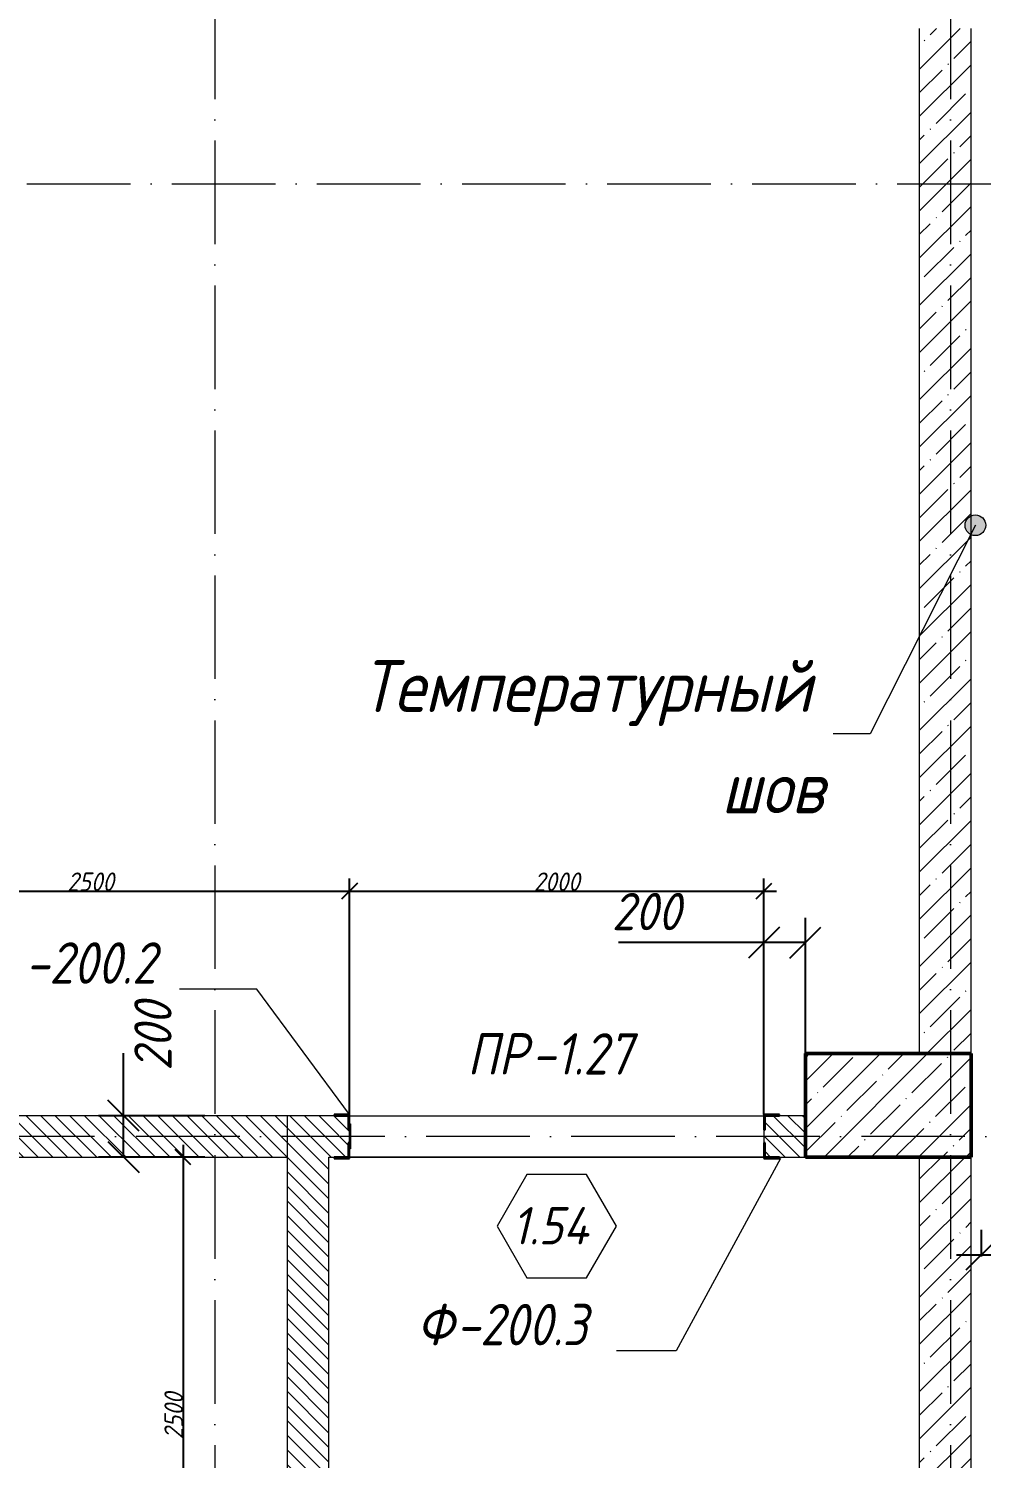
# Model space of a CAD drawing. Header units: millimetres. Extents: x -356862 to 418287, y 0 to 839748.
# Drawn here: x -104850 to -100251, y 613143 to 620048 of the extents above; entities that cross this region are included whole.
import ezdxf

# ---------------------------------------------------------------- set-up
doc = ezdxf.new("R2010")
doc.units = ezdxf.units.MM
doc.linetypes.add('50_200_ШТРИХ_1Т_ш5_п1_п1_', pattern=[700, 500, -100, 0, -100])
for name, color, linetype, lineweight in [('A-____-____-DIMS', 7, 'Continuous', 9), ('A-DOOR-____-IDEN', 7, 'Continuous', 9), ('A-DOOR-____-OTLN', 7, 'Continuous', 9), ('A-FLOR-____-OTLN', 7, 'Continuous', 9), ('A-GENM-____-IDEN', 7, 'Continuous', 9), ('A-GENM-____-MCUT', 7, 'Continuous', 25), ('A-GENM-____-OTLN', 7, 'Continuous', 9), ('A-GENM-____-OTLN-1', 7, 'Continuous', 25), ('A-WALL-____-MCUT-3', 7, 'Continuous', 9), ('G-____-____-TEXT', 7, 'Continuous', 9), ('S-COLS-____-MCUT', 7, 'Continuous', 50), ('S-COLS-____-OTLN', 7, 'Continuous', 9), ('S-GRID-____-OTLN-1', 7, '50_200_ШТРИХ_1Т_ш5_п1_п1_', 9)]:
    doc.layers.add(name, color=color, linetype=linetype, lineweight=lineweight)
for name, color, linetype, lineweight, true_color in [('A-DOOR-____-OTLN-1', 7, 'Continuous', 9, 0xffffff), ('A-WALL-____-MCUT-4', 7, 'Continuous', 13, 0x000000), ('A-WALL-____-PATT-2', 7, 'Continuous', 9, 0x787878), ('A-WALL-____-PATT-3', 9, 'Continuous', 9, 0x808080), ('I-WALL-____-OTLN-1', 7, 'Continuous', 9, 0x000000)]:
    doc.layers.add(name, color=color, linetype=linetype, lineweight=lineweight, true_color=true_color)
doc.styles.add('ISOCPEUR_I_10', font='isocpeui.ttf', dxfattribs={"width": 0.9, "height": 180})
doc.styles.add('ISOCPEUR_I_12', font='isocpeui.ttf', dxfattribs={"width": 0.9, "height": 180})
doc.styles.add('ISOCPEUR_I_14', font='isocpeui.ttf', dxfattribs={"width": 0.9, "height": 180})
doc.styles.add('ISOCPEUR_I_2', font='isocpeui.ttf', dxfattribs={"width": 0.85, "height": 2.3})
doc.styles.add('ISOCPEUR_I_7', font='isocpeui.ttf', dxfattribs={"width": 0.9, "height": 90})
doc.dimstyles.new('ISO-1_8_0_9К_СРЕДНИЙ_Кладочные_2', dxfattribs={"dimscale": 304.8, "dimtxt": 89.638306, "dimasz": 0.246063, "dimexe": 0.19685, "dimexo": 0, "dimgap": 0, "dimtad": 1, "dimdec": 3, "dimrnd": 0.001, "dimdsep": 46, "dimtxsty": 'ISOCPEUR_I_7', "dimblk1": 'OBLIQUE', "dimblk2": 'OBLIQUE', "dimsah": 1, "dimcen": 0.09, "dimdle": 0.19685, "dimazin": 0, "dimtfac": 1, "dimtdec": 4, "dimtix": 1, "dimtmove": 1, "dimatfit": 3, "dimfxl": 1, "dimtvp": 1, "dimtolj": 1, "dimtzin": 0, "dimarcsym": 2})
doc.dimstyles.new('ISO-1_8_0_9К_СРЕДНИЙ_Кладочные_3', dxfattribs={"dimscale": 304.8, "dimtxt": 179.276612, "dimasz": 0.492126, "dimexe": 0.393701, "dimexo": 0, "dimgap": 0, "dimtad": 1, "dimdec": 3, "dimrnd": 0.001, "dimdsep": 46, "dimtxsty": 'ISOCPEUR_I_10', "dimblk1": 'OBLIQUE', "dimblk2": 'OBLIQUE', "dimsah": 1, "dimcen": 0.09, "dimdle": 0.393701, "dimazin": 0, "dimtfac": 1, "dimtdec": 4, "dimtix": 1, "dimtmove": 0, "dimatfit": 3, "dimfxl": 1, "dimtvp": 1, "dimtolj": 1, "dimtzin": 0, "dimarcsym": 2})
pattern_1 = [(135, (-175000.736, 544716.51), (-35.35534, -35.35534), [])]
pattern_2 = [(45, (-175000.74, 544716.51), (-114.04925, 114.04925), []), (45, (-174886.69, 544716.51), (-114.04925, 114.04925), [201.612, -40.322, 3.353, -36.97])]

# ---------------------------------------------------------------- blocks, each defined once
blk = doc.blocks.new('Проем_Дверь_Прямоугольный - 2000х2100h_дверные проемы-35110903-АР1_Кладочный план 1 этажа в осях 1-64_Ю-ЯЯ')
at = {"layer": 'A-DOOR-____-OTLN-1'}
for p, q in [((1000, 100), (-1000, 100)), ((1000, -100), (-1000, -100))]:
    blk.add_line(p, q, dxfattribs=at)
blk = doc.blocks.new('BSC_Колонна _Прямоугольная - 500х800-V112-АР1_Кладочный план 1 этажа в осях 1-64_Ю-ЯЯ')
at = {"layer": 'S-COLS-____-OTLN'}
h = blk.add_hatch(dxfattribs=at)
h.set_pattern_fill('FP_116', color=256, style=0, pattern_type=2)
h.set_pattern_definition([(315, (-70131.04, 74300), (114.04925, 114.04925), []), (315, (-70131.04, 74185.95), (114.04925, 114.04925), [201.613, -40.323, 3.353, -36.97])])
h.paths.add_polyline_path([(-250, -400), (250, -400), (250, 400), (-250, 400), (-250, 81)], flags=0)
at = {"layer": 'S-COLS-____-MCUT'}
for p, q in [((250, 400), (-250, 400)), ((-250, 400), (-250, -400)), ((250, -400), (250, 400)), ((-250, -400), (250, -400))]:
    blk.add_line(p, q, dxfattribs=at)
blk = doc.blocks.new('Фахверк_СКБ_Уголок - 200_3600-28062453-АР1_Кладочный план 1 этажа в осях 1-64_Ю-ЯЯ')
at = {"layer": 'A-GENM-____-MCUT'}
for p, q in [((200, 156), (125, 156)), ((125, 156), (125, 81)), ((131, 81), (131, 150)), ((131, 150), (200, 150)), ((200, 150), (200, 156)), ((125, 81), (131, 81)), ((131, 19), (125, 19)), ((125, 19), (125, -56)), ((131, -50), (131, 19)), ((125, -56), (200, -56)), ((200, -50), (131, -50)), ((200, -56), (200, -50))]:
    blk.add_line(p, q, dxfattribs=at)
blk = doc.blocks.new('154_Стойка_СКБ_Уголок - СМ-2230_200-28216496-АР1_Кладочный план 1 этажа в осях 1-64_Ю-ЯЯ')
at = {"layer": 'A-GENM-____-MCUT'}
for p, q in [((125, 156), (125, 81)), ((200, 156), (125, 156)), ((131, 81), (131, 150)), ((131, 150), (200, 150)), ((200, 150), (200, 156)), ((125, 81), (131, 81)), ((131, 19), (125, 19)), ((125, 19), (125, -56)), ((131, -50), (131, 19)), ((125, -56), (200, -56)), ((200, -50), (131, -50)), ((200, -56), (200, -50))]:
    blk.add_line(p, q, dxfattribs=at)
blk = doc.blocks.new('Стойка_Влож_Полоса боковая - Полоса-28213942-АР1_Кладочный план 1 этажа в осях 1-64_Ю-ЯЯ')
at = {"layer": 'A-GENM-____-OTLN'}
for p, q in [((-5, 60), (0, 60)), ((-5, -60), (-5, 60)), ((0, 31), (0, -31)), ((0, -60), (-5, -60))]:
    blk.add_line(p, q, dxfattribs=at)
blk = doc.blocks.new('Марка проема - марка проема-27336095-АР1_Кладочный план 1 этажа в осях 1-64_Ю-ЯЯ')
at = {"layer": 'A-DOOR-____-IDEN'}
for p, q in [((-1.439, 0.159), (-2.877, -2.333)), ((1.439, 0.159), (-1.439, 0.159)), ((2.877, -2.333), (1.439, 0.159)), ((-2.877, -2.333), (-1.439, -4.825)), ((1.439, -4.825), (2.877, -2.333)), ((-1.439, -4.825), (1.439, -4.825))]:
    blk.add_line(p, q, dxfattribs=at)
blk = doc.blocks.new('_Oblique')
at = {"color": 0, "linetype": 'ByBlock', "lineweight": -2}
blk.add_line((-0.5, -0.5), (0.5, 0.5), dxfattribs=at)
blk = doc.blocks.new('*D12107')
at = {"layer": 'A-____-____-DIMS', "color": 0, "lineweight": -2, "transparency": 16777216}
for p, q in [((-105800.7, 614797.6), (-105800.7, 615942.3)), ((-103300.7, 614803.6), (-103300.7, 615942.3)), ((-105860.7, 615882.3), (-103240.7, 615882.3))]:
    blk.add_line(p, q, dxfattribs=at)
at = {"layer": 'Defpoints', "color": 0, "transparency": 16777216}
for p in [(-103300.7, 615882.3), (-105800.7, 614797.6), (-103300.7, 614803.6)]:
    blk.add_point(p, dxfattribs=at)
at = {"layer": 'A-____-____-DIMS', "color": 0, "lineweight": -2, "transparency": 16777216, "xscale": 75, "yscale": 75, "zscale": 75, "rotation": 180}
blk.add_blockref('_Oblique', (-105800.7, 615882.3), dxfattribs=at)
at = {"layer": 'A-____-____-DIMS', "color": 0, "lineweight": -2, "transparency": 16777216, "xscale": 75, "yscale": 75, "zscale": 75}
blk.add_blockref('_Oblique', (-103300.7, 615882.3), dxfattribs=at)
at = {"layer": 'A-____-____-DIMS', "color": 0, "transparency": 16777216, "insert": (-104550.7, 615927.3), "char_height": 90, "width": 546.104, "attachment_point": 5, "style": 'ISOCPEUR_I_7'}
blk.add_mtext('\\A1;2500', dxfattribs=at)
blk = doc.blocks.new('*D12108')
at = {"layer": 'A-____-____-DIMS', "color": 0, "lineweight": -2, "transparency": 16777216}
for p, q in [((-103300.7, 614803.6), (-103300.7, 615942.3)), ((-101300.7, 614803.6), (-101300.7, 615942.3)), ((-103360.7, 615882.3), (-101240.7, 615882.3))]:
    blk.add_line(p, q, dxfattribs=at)
at = {"layer": 'Defpoints', "color": 0, "transparency": 16777216}
for p in [(-101300.7, 615882.3), (-103300.7, 614803.6), (-101300.7, 614803.6)]:
    blk.add_point(p, dxfattribs=at)
at = {"layer": 'A-____-____-DIMS', "color": 0, "lineweight": -2, "transparency": 16777216, "xscale": 75, "yscale": 75, "zscale": 75, "rotation": 180}
blk.add_blockref('_Oblique', (-103300.7, 615882.3), dxfattribs=at)
at = {"layer": 'A-____-____-DIMS', "color": 0, "lineweight": -2, "transparency": 16777216, "xscale": 75, "yscale": 75, "zscale": 75}
blk.add_blockref('_Oblique', (-101300.7, 615882.3), dxfattribs=at)
at = {"layer": 'A-____-____-DIMS', "color": 0, "transparency": 16777216, "insert": (-102300.7, 615927.3), "char_height": 90, "width": 546.104, "attachment_point": 5, "style": 'ISOCPEUR_I_7'}
blk.add_mtext('\\A1;2000', dxfattribs=at)
blk = doc.blocks.new('*D12109')
at = {"layer": 'A-____-____-DIMS', "color": 0, "lineweight": -2, "transparency": 16777216}
for p, q in [((-101300.7, 614803.6), (-101300.7, 615753.5)), ((-101100.7, 614797.6), (-101100.7, 615753.5)), ((-101300.7, 615633.5), (-102002.2, 615633.5)), ((-101100.7, 615633.5), (-101420.7, 615633.5))]:
    blk.add_line(p, q, dxfattribs=at)
at = {"layer": 'Defpoints', "color": 0, "transparency": 16777216}
for p in [(-101100.7, 615633.5), (-101300.7, 614803.6), (-101100.7, 614797.6)]:
    blk.add_point(p, dxfattribs=at)
at = {"layer": 'A-____-____-DIMS', "color": 0, "lineweight": -2, "transparency": 16777216, "xscale": 150, "yscale": 150, "zscale": 150, "rotation": 180}
blk.add_blockref('_Oblique', (-101300.7, 615633.5), dxfattribs=at)
at = {"layer": 'A-____-____-DIMS', "color": 0, "lineweight": -2, "transparency": 16777216, "xscale": 150, "yscale": 150, "zscale": 150}
blk.add_blockref('_Oblique', (-101100.7, 615633.5), dxfattribs=at)
at = {"layer": 'A-____-____-DIMS', "color": 0, "transparency": 16777216, "insert": (-102035, 615873.5), "char_height": 180, "width": 409.578, "attachment_point": 1, "line_spacing_factor": 1.149209, "style": 'ISOCPEUR_I_10'}
blk.add_mtext('\\A1;200', dxfattribs=at)
blk = doc.blocks.new('*D12462')
at = {"layer": 'A-____-____-DIMS', "color": 0, "lineweight": -2, "transparency": 16777216}
for p, q in [((-104391.9, 614797.6), (-104391.9, 615099.7)), ((-104391.9, 614597.6), (-104391.9, 614917.6)), ((-103998.6, 614797.6), (-104511.9, 614797.6)), ((-103998.6, 614597.6), (-104511.9, 614597.6))]:
    blk.add_line(p, q, dxfattribs=at)
at = {"layer": 'Defpoints', "color": 0, "transparency": 16777216}
for p in [(-103998.6, 614797.6), (-104391.9, 614597.6), (-103998.6, 614597.6)]:
    blk.add_point(p, dxfattribs=at)
at = {"layer": 'A-____-____-DIMS', "color": 0, "lineweight": -2, "transparency": 16777216, "xscale": 150, "yscale": 150, "zscale": 150}
for p, rotation in [((-104391.9, 614797.6), 90), ((-104391.9, 614597.6), 270)]:
    blk.add_blockref('_Oblique', p, dxfattribs=dict(at, rotation=rotation))
at = {"layer": 'A-____-____-DIMS', "color": 0, "transparency": 16777216, "insert": (-104339.8, 615014.9), "char_height": 180, "width": 409.578, "attachment_point": 1, "rotation": 90, "line_spacing_factor": 1.149209, "style": 'ISOCPEUR_I_10'}
blk.add_mtext('\\A1;200', dxfattribs=at)
blk = doc.blocks.new('*D12463')
at = {"layer": 'A-____-____-DIMS', "color": 0, "lineweight": -2, "transparency": 16777216}
for p, q in [((-104104.6, 614657.6), (-104104.6, 612037.6)), ((-103998.6, 614597.6), (-104164.6, 614597.6)), ((-103998.6, 612097.6), (-104164.6, 612097.6))]:
    blk.add_line(p, q, dxfattribs=at)
at = {"layer": 'Defpoints', "color": 0, "transparency": 16777216}
for p in [(-103998.6, 614597.6), (-104104.6, 612097.6), (-103998.6, 612097.6)]:
    blk.add_point(p, dxfattribs=at)
at = {"layer": 'A-____-____-DIMS', "color": 0, "lineweight": -2, "transparency": 16777216, "xscale": 75, "yscale": 75, "zscale": 75}
for p, rotation in [((-104104.6, 614597.6), 90), ((-104104.6, 612097.6), 270)]:
    blk.add_blockref('_Oblique', p, dxfattribs=dict(at, rotation=rotation))
at = {"layer": 'A-____-____-DIMS', "color": 0, "transparency": 16777216, "insert": (-104149.6, 613347.6), "char_height": 90, "width": 546.104, "attachment_point": 5, "rotation": 90, "style": 'ISOCPEUR_I_7'}
blk.add_mtext('\\A1;2500', dxfattribs=at)
blk = doc.blocks.new('*D12490')
at = {"layer": 'A-____-____-DIMS', "color": 0, "lineweight": -2, "transparency": 16777216}
for p, q in [((-100250.7, 614116.9), (-100250.7, 614246)), ((-100050.7, 614116.9), (-100050.7, 614246)), ((-100370.7, 614126), (-100050.7, 614126)), ((-100050.7, 614126), (-99556.6, 614126))]:
    blk.add_line(p, q, dxfattribs=at)
at = {"layer": 'Defpoints', "color": 0, "transparency": 16777216}
for p in [(-100250.7, 614116.9), (-100050.7, 614126), (-100050.7, 614116.9)]:
    blk.add_point(p, dxfattribs=at)
at = {"layer": 'A-____-____-DIMS', "color": 0, "lineweight": -2, "transparency": 16777216, "xscale": 150, "yscale": 150, "zscale": 150, "rotation": 180}
blk.add_blockref('_Oblique', (-100250.7, 614126), dxfattribs=at)
at = {"layer": 'A-____-____-DIMS', "color": 0, "lineweight": -2, "transparency": 16777216, "xscale": 150, "yscale": 150, "zscale": 150}
blk.add_blockref('_Oblique', (-100050.7, 614126), dxfattribs=at)
at = {"layer": 'A-____-____-DIMS', "color": 0, "transparency": 16777216, "insert": (-99933.5, 614366), "char_height": 180, "width": 409.578, "attachment_point": 1, "line_spacing_factor": 1.149209, "style": 'ISOCPEUR_I_10'}
blk.add_mtext('\\A1;200', dxfattribs=at)

msp = doc.modelspace()

# ---------------------------------------------------------------- hatches: boundary and pattern name
at = {"layer": 'A-WALL-____-PATT-2'}
h = msp.add_hatch(dxfattribs=at)
h.set_pattern_fill('FP_2', color=256, style=0, pattern_type=2)
h.set_pattern_definition(pattern_2)
h.paths.add_polyline_path([(-100550.7357, 615097.5526), (-100300.7357, 615097.5526), (-100300.7357, 620047.5526), (-100550.7357, 620047.5526), (-100550.7357, 618086.3204)], flags=0)
h = msp.add_hatch(dxfattribs=at)
h.set_pattern_fill('FP_2', color=256, style=0, pattern_type=2)
h.set_pattern_definition(pattern_2)
h.paths.add_polyline_path([(-100550.7357, 612397.5526), (-100300.7357, 612397.5526), (-100300.7357, 614597.5526), (-100550.7357, 614597.5526)], flags=0)
at = {"layer": 'A-WALL-____-PATT-3'}
h = msp.add_hatch(dxfattribs=at)
h.set_pattern_fill('FP_6', color=256, style=0, pattern_type=2)
h.set_pattern_definition(pattern_1)
h.paths.add_polyline_path([(-103600.7357, 614597.5526), (-103600.7357, 614797.5526), (-105800.7357, 614797.5526), (-105800.7357, 614597.5526), (-104316.7074, 614597.5526)], flags=0)
h = msp.add_hatch(dxfattribs=at)
h.set_pattern_fill('FP_6', color=256, style=0, pattern_type=2)
h.set_pattern_definition(pattern_1)
h.paths.add_polyline_path([(-103600.7357, 611897.5526), (-103400.7357, 611897.5526), (-103400.7357, 614797.5526), (-103600.7357, 614797.5526), (-103600.7357, 612097.5526)], flags=0)
h = msp.add_hatch(dxfattribs=at)
h.set_pattern_fill('FP_6', color=256, style=0, pattern_type=2)
h.set_pattern_definition(pattern_1)
h.paths.add_polyline_path([(-101100.7357, 614597.5526), (-101100.7357, 614797.5526), (-101294.7357, 614797.5526), (-101294.7357, 614728.5526), (-101300.7357, 614728.5526), (-101300.7357, 614666.5526), (-101294.7357, 614666.5526), (-101294.7357, 614597.5526), (-101225.7357, 614597.5526)], flags=0)
h.paths.add_polyline_path([(-103306.7357, 614597.5526), (-103306.7357, 614666.5526), (-103300.7357, 614666.5526), (-103300.7357, 614728.5526), (-103306.7357, 614728.5526), (-103306.7357, 614797.5526), (-103400.7357, 614797.5526), (-103400.7357, 614597.5526), (-103375.7357, 614597.5526)], flags=0)
at = {"layer": 'G-____-____-TEXT'}
h = msp.add_hatch(color=256, dxfattribs=at)
edge = h.paths.add_edge_path(flags=0)
edge.add_arc((-100280.2254, 617648.8515), 50, 0, 360)

# ---------------------------------------------------------------- linework, layer by layer
at = {"layer": 'A-FLOR-____-OTLN'}
for p, q in [((-101300.7357, 614597.5526), (-103300.7357, 614597.5526)), ((-103300.7357, 614597.5526), (-101300.7357, 614597.5526))]:
    msp.add_line(p, q, dxfattribs=at)
at = {"layer": 'A-GENM-____-IDEN'}
for p, q in [((-103748.738, 615407.8859), (-104121.7403, 615407.8859)), ((-103300.7357, 614803.5526), (-103748.738, 615407.8859)), ((-101220.7357, 614591.5526), (-101724.9769, 613661.6487)), ((-101724.9769, 613661.6487), (-102013.0007, 613661.6487))]:
    msp.add_line(p, q, dxfattribs=at)
at = {"layer": 'A-WALL-____-MCUT-3'}
for p, q in [((-100550.7357, 620047.5526), (-100550.7357, 615097.5526)), ((-100300.7357, 615097.5526), (-100300.7357, 620047.5526)), ((-100550.7357, 614597.5526), (-100550.7357, 612397.5526)), ((-100300.7357, 612397.5526), (-100300.7357, 614597.5526))]:
    msp.add_line(p, q, dxfattribs=at)
at = {"layer": 'A-WALL-____-MCUT-4'}
for p, q in [((-103375.7357, 614797.5526), (-105800.7357, 614797.5526)), ((-103600.7357, 612097.5526), (-103600.7357, 614797.5526)), ((-101100.7357, 614797.5526), (-101225.7357, 614797.5526)), ((-101300.7357, 614728.5526), (-101300.7357, 614666.5526)), ((-105800.7357, 614597.5526), (-103600.7357, 614597.5526)), ((-103400.7357, 611897.5526), (-103400.7357, 614597.5526)), ((-103400.7357, 614597.5526), (-103375.7357, 614597.5526)), ((-101225.7357, 614597.5526), (-101100.7357, 614597.5526))]:
    msp.add_line(p, q, dxfattribs=at)
at = {"layer": 'G-____-____-TEXT'}
for p, q in [((-100280.2254, 617648.8515), (-100787.2819, 616641.468)), ((-100787.2819, 616641.468), (-100966.9699, 616641.468))]:
    msp.add_line(p, q, dxfattribs=at)
msp.add_circle((-100280.2254, 617648.8515), 50, dxfattribs=at)
at = {"layer": 'I-WALL-____-OTLN-1'}
msp.add_line((-103300.7357, 614797.5526), (-101300.7357, 614797.5526), dxfattribs=at)
at = {"layer": 'S-GRID-____-OTLN-1'}
for p, q in [((-103950.7357, 635609.362), (-103950.7357, 584985.5274)), ((-100400.7357, 635609.362), (-100400.7357, 584985.5274)), ((-140563.2897, 619297.5526), (-70926.3291, 619297.5526)), ((-70926.3291, 614697.5526), (-125758.718, 614697.5526))]:
    msp.add_line(p, q, dxfattribs=at)

# ---------------------------------------------------------------- block references
at = {"layer": 'A-DOOR-____-IDEN', "xscale": 99.99999999999993, "yscale": 99.99999999999993, "zscale": 99.99999999999993}
msp.add_blockref('Марка проема - марка проема-27336095-АР1_Кладочный план 1 этажа в осях 1-64_Ю-ЯЯ', (-102300.7357, 614497.5526), dxfattribs=at)
at = {"layer": 'A-DOOR-____-OTLN', "rotation": 180}
msp.add_blockref('Проем_Дверь_Прямоугольный - 2000х2100h_дверные проемы-35110903-АР1_Кладочный план 1 этажа в осях 1-64_Ю-ЯЯ', (-102300.7357, 614697.5526), dxfattribs=at)
at = {"layer": 'A-GENM-____-OTLN', "rotation": 180}
msp.add_blockref('Стойка_Влож_Полоса боковая - Полоса-28213942-АР1_Кладочный план 1 этажа в осях 1-64_Ю-ЯЯ', (-103300.7357, 614697.5526), dxfattribs=at)
at = {"layer": 'A-GENM-____-OTLN-1', "rotation": 180}
msp.add_blockref('154_Стойка_СКБ_Уголок - СМ-2230_200-28216496-АР1_Кладочный план 1 этажа в осях 1-64_Ю-ЯЯ', (-103175.7357, 614747.5526), dxfattribs=at)
at = {"layer": 'A-GENM-____-OTLN-1'}
msp.add_blockref('Фахверк_СКБ_Уголок - 200_3600-28062453-АР1_Кладочный план 1 этажа в осях 1-64_Ю-ЯЯ', (-101425.7357, 614647.5526), dxfattribs=at)
at = {"layer": 'S-COLS-____-OTLN', "rotation": 89.9999999999999}
msp.add_blockref('BSC_Колонна _Прямоугольная - 500х800-V112-АР1_Кладочный план 1 этажа в осях 1-64_Ю-ЯЯ', (-100700.7357, 614847.5526), dxfattribs=at)

# ---------------------------------------------------------------- texts
at = {"layer": 'A-DOOR-____-IDEN', "attachment_point": 1}
for s, insert, char_height, width, style in [('ПР', (-102732.5061, 615196.0721), 200, 375.18975, 'ISOCPEUR_I_2'), ('-1.27', (-102422.9436, 615196.0721), 200, 663.79725, 'ISOCPEUR_I_2'), ('1.54', (-102516.9248, 614356.3721), 180, 476.202375, 'ISOCPEUR_I_14')]:
    msp.add_mtext(s, dxfattribs=dict(at, insert=insert, char_height=char_height, width=width, style=style))
at = {"layer": 'A-GENM-____-IDEN', "char_height": 200, "attachment_point": 1, "style": 'ISOCPEUR_I_2'}
for s, insert, width in [('-200.2', (-104866.1495, 615635.002), 865.8225), ('\\fISOCPEUR|b0|i1|c204|p34|;\\W.9;Ф', (-102977.5573, 613888.7649), 230.886), ('-200.3', (-102787.0573, 613888.7649), 865.8225)]:
    msp.add_mtext(s, dxfattribs=dict(at, insert=insert, width=width))
at = {"layer": 'G-____-____-TEXT', "char_height": 250, "attachment_point": 1, "style": 'ISOCPEUR_I_12'}
for s, insert, width in [('Температурный', (-103245.1642, 616997.3222), 2763.416813), ('шов', (-101506.8517, 616507.843), 656.582063)]:
    msp.add_mtext(s, dxfattribs=dict(at, insert=insert, width=width))

# ---------------------------------------------------------------- dimensions: what is measured, and where the dimension line sits
at = {"layer": 'A-____-____-DIMS'}
for base, p1, p2, override, picture, middle in [((-103300.7357, 615882.3301), (-105800.7357, 614797.5526), (-103300.7357, 614803.5526), {"dimpost": '<>', "dimfxl": 2500.0072}, '*D12107', (-104550.7357, 615927.3301)), ((-101300.7357, 615882.3301), (-103300.7357, 614803.5526), (-101300.7357, 614803.5526), {"dimpost": '<>', "dimfxl": 2000}, '*D12108', (-102300.7357, 615927.3301))]:
    dim = msp.add_linear_dim(base=base, p1=p1, p2=p2, dimstyle='ISO-1_8_0_9К_СРЕДНИЙ_Кладочные_2', override=override, dxfattribs=at)
    dim.commit()
    dim.dimension.update_dxf_attribs({"geometry": picture, "text_midpoint": middle})
for base, p1, p2, override, picture, middle in [((-101100.7357, 615633.4518), (-101300.7357, 614803.5526), (-101100.7357, 614797.5526), {"dimpost": '<>', "dimfxl": 200.08998}, '*D12109', (-101830.179, 615633.4518)), ((-100050.7357, 614125.9965), (-100250.7357, 614116.9005), (-100050.7357, 614116.9005), {"dimpost": '<>', "dimfxl": 200}, '*D12490', (-99728.6721, 614125.9965))]:
    dim = msp.add_linear_dim(base=base, p1=p1, p2=p2, dimstyle='ISO-1_8_0_9К_СРЕДНИЙ_Кладочные_3', override=override, dxfattribs=at)
    dim.commit()
    dim.dimension.update_dxf_attribs({"geometry": picture, "text_midpoint": middle, "dimtype": 160})
dim = msp.add_linear_dim(base=(-104391.8728, 614597.5526), p1=(-103998.5811, 614797.5526), p2=(-103998.5811, 614597.5526), angle=90, dimstyle='ISO-1_8_0_9К_СРЕДНИЙ_Кладочные_3', override={"dimpost": '<>', "dimfxl": 200}, dxfattribs=at)
dim.commit()
dim.dimension.update_dxf_attribs({"geometry": '*D12462', "text_midpoint": (-104219.8092, 615099.7203), "dimtype": 160, "text_rotation": 90})
dim = msp.add_linear_dim(base=(-104104.6472, 612097.5526), p1=(-103998.5811, 614597.5526), p2=(-103998.5811, 612097.5526), angle=90, dimstyle='ISO-1_8_0_9К_СРЕДНИЙ_Кладочные_2', override={"dimpost": '<>', "dimfxl": 2500}, dxfattribs=at)
dim.commit()
dim.dimension.update_dxf_attribs({"geometry": '*D12463', "text_midpoint": (-104149.6472, 613347.5526)})

doc.saveas('drawing.dxf')
